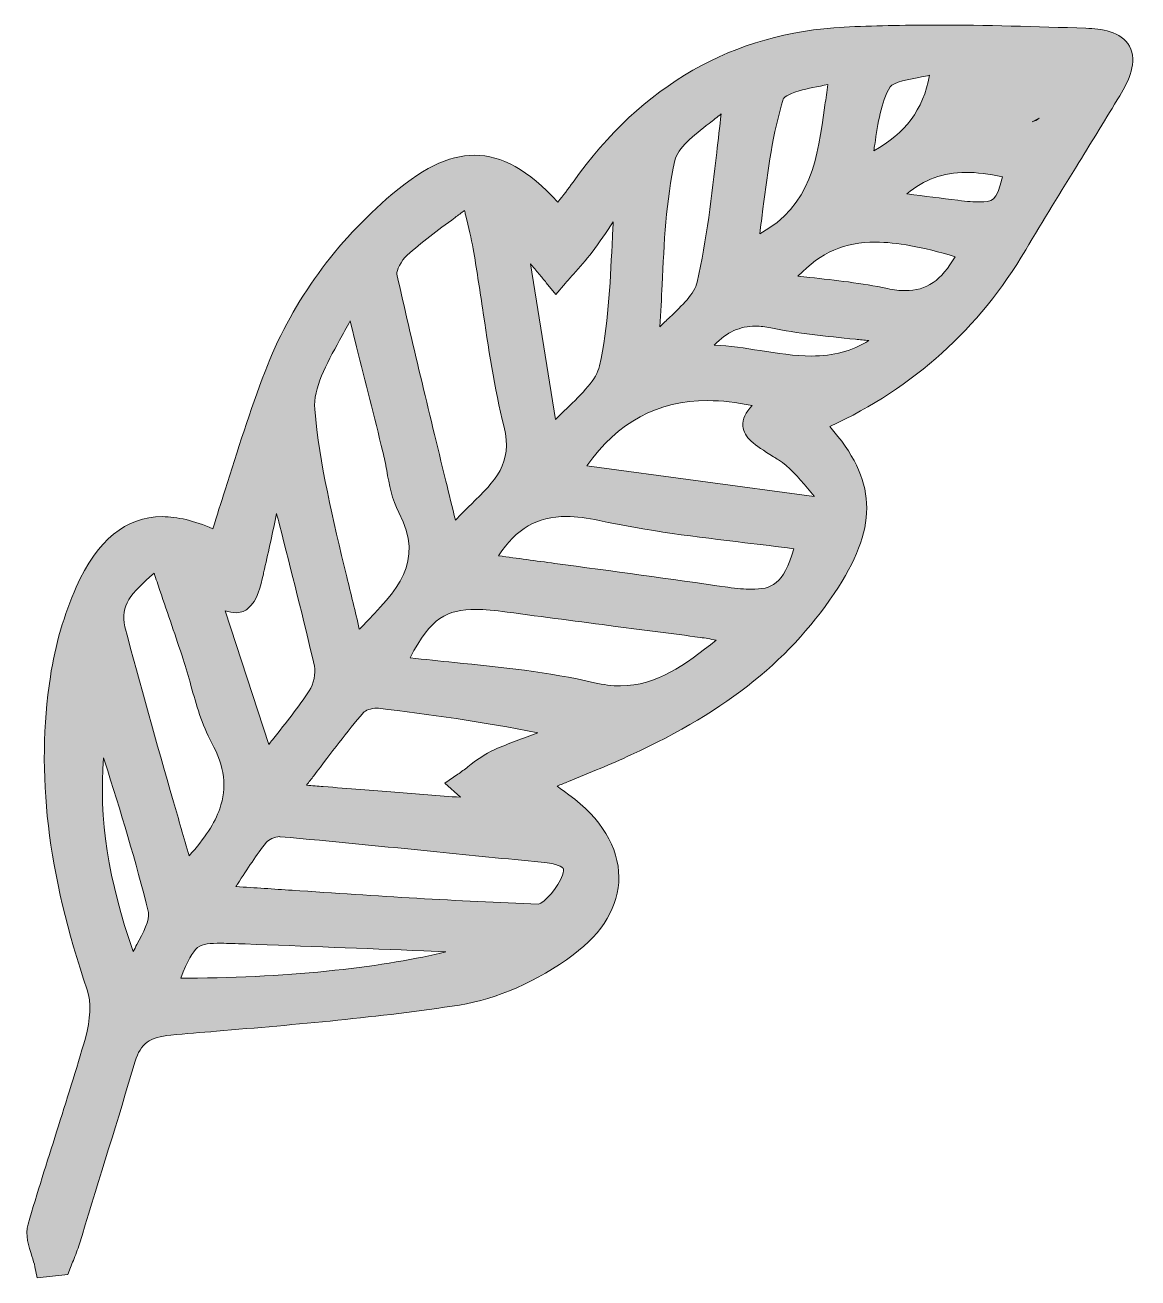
# Model space of a CAD drawing. Header units: inches. Extents: x 792 to 7891, y -1099 to 2748.
# Drawn here: x 3858 to 4744, y -1099 to -101 of the extents above; entities that cross this region are included whole.
import ezdxf

# ---------------------------------------------------------------- set-up
doc = ezdxf.new("R2010")
doc.units = ezdxf.units.IN
doc.header["$MEASUREMENT"] = 0
doc.layers.add('Layer 1', color=7, linetype='Continuous')

# ---------------------------------------------------------------- blocks, each defined once
blk = doc.blocks.new('block 4')
at = {"layer": 'Layer 1', "lineweight": 0}
for points, knots in [([(4737.33, -118.36), (4730.74, -106.24), (4714.37, -104.36), (4702.62, -103.99), (4663.49, -102.74), (4623.02, -101.45), (4582.96, -101.45), (4556.56, -101.45), (4532.76, -102), (4510.21, -103.13), (4421.92, -107.56), (4349.27, -149.04), (4294.27, -226.39), (4290.47, -231.74), (4286.47, -236.9), (4282.24, -242.33), (4258.24, -216.64), (4237.47, -205.06), (4215.88, -205.06), (4194.89, -205.06), (4173.29, -215.8), (4145.85, -239.88), (4101.7, -278.61), (4069.13, -324.83), (4049.03, -377.27), (4037.14, -408.27), (4027.02, -440.4), (4017.24, -471.46), (4014.05, -481.6), (4010.78, -491.99), (4007.45, -502.3), (3992.53, -495.86), (3979.29, -492.69), (3967.22, -492.69), (3938.18, -492.69), (3915.78, -511.07), (3898.74, -548.86), (3889.1, -570.24), (3881.98, -594.86), (3878.15, -620.07), (3866.47, -697.02), (3875.79, -776.23), (3907.46, -869.35), (3910.69, -878.86), (3910.16, -893.18), (3906.02, -907.61), (3898.88, -932.55), (3890.87, -957.77), (3883.12, -982.15), (3875.48, -1006.17), (3867.59, -1030.99), (3860.49, -1055.68), (3857.98, -1064.43), (3860.87, -1073.34), (3863.42, -1081.2), (3864.4, -1084.23), (3865.34, -1087.11), (3865.88, -1089.68), (3865.88, -1089.68), (3867.75, -1098.55), (3867.75, -1098.55), (3867.75, -1098.55), (3892.05, -1095.86), (3892.05, -1095.86), (3892.05, -1095.86), (3894.23, -1090.17), (3894.23, -1090.17), (3894.94, -1088.31), (3895.69, -1086.46), (3896.43, -1084.61), (3898.14, -1080.37), (3899.91, -1076), (3901.34, -1071.37), (3901.34, -1071.37), (3903.35, -1064.85), (3903.35, -1064.85), (3917.33, -1019.42), (3931.79, -972.45), (3945.69, -926.13), (3949.87, -912.19), (3957.28, -906.74), (3974, -905.29), (3986.1, -904.24), (3998.21, -903.2), (4010.32, -902.18), (4073.94, -896.81), (4139.73, -891.25), (4203.93, -881.36), (4233.42, -876.8), (4265.54, -862.61), (4294.38, -841.39), (4318.22, -823.85), (4330.8, -802.49), (4330.75, -779.63), (4330.7, -755.96), (4316.57, -732.64), (4290.97, -713.99), (4287.89, -711.74), (4284.8, -709.49), (4281.6, -707.17), (4284.62, -705.92), (4287.61, -704.69), (4290.57, -703.49), (4307.89, -696.38), (4324.26, -689.68), (4340.37, -682.32), (4417.05, -647.35), (4469.53, -604.87), (4505.52, -548.68), (4537.38, -498.95), (4535.9, -463.2), (4498.62, -421), (4566.08, -389.64), (4617.23, -343.52), (4654.68, -280.37), (4668.48, -257.11), (4682.94, -233.64), (4696.93, -210.96), (4707.67, -193.55), (4718.78, -175.54), (4729.53, -157.68), (4736.68, -145.83), (4744.02, -130.64), (4737.33, -118.36)], [0, 0, 0, 0, 1, 1, 1, 2, 2, 2, 3, 3, 3, 4, 4, 4, 5, 5, 5, 6, 6, 6, 7, 7, 7, 8, 8, 8, 9, 9, 9, 10, 10, 10, 11, 11, 11, 12, 12, 12, 13, 13, 13, 14, 14, 14, 15, 15, 15, 16, 16, 16, 17, 17, 17, 18, 18, 18, 19, 19, 19, 20, 20, 20, 21, 21, 21, 22, 22, 22, 23, 23, 23, 24, 24, 24, 25, 25, 25, 26, 26, 26, 27, 27, 27, 28, 28, 28, 29, 29, 29, 30, 30, 30, 31, 31, 31, 32, 32, 32, 33, 33, 33, 34, 34, 34, 35, 35, 35, 36, 36, 36, 37, 37, 37, 38, 38, 38, 39, 39, 39, 40, 40, 40, 41, 41, 41, 41]), ([(4494.85, -165.12), (4489.03, -207.8), (4483.91, -245.26), (4442.91, -267.57), (4443.81, -260.88), (4444.65, -254.26), (4445.47, -247.76), (4449.42, -216.67), (4453.14, -187.29), (4461.9, -159.75), (4462.12, -159.43), (4464.21, -156.81), (4474.36, -153.81), (4481.14, -151.81), (4489.14, -150.3), (4497.16, -148.88), (4496.33, -154.35), (4495.58, -159.79), (4494.85, -165.12)], [0, 0, 0, 0, 1, 1, 1, 2, 2, 2, 3, 3, 3, 4, 4, 4, 5, 5, 5, 6, 6, 6, 6]), ([(4534.46, -196.43), (4537.03, -179.23), (4539.46, -162.98), (4546.67, -150.68), (4548.82, -146.99), (4562.66, -144.39), (4571.82, -142.67), (4573.93, -142.27), (4576.06, -141.87), (4578.19, -141.45), (4572.72, -169.11), (4558.99, -187.69), (4533.71, -201.45), (4533.97, -199.76), (4534.22, -198.1), (4534.46, -196.43)], [0, 0, 0, 0, 1, 1, 1, 2, 2, 2, 3, 3, 3, 4, 4, 4, 5, 5, 5, 5]), ([(4365.2, -308.17), (4366.72, -275.2), (4368.29, -241.12), (4375.32, -209.26), (4377.5, -199.38), (4390.31, -189.36), (4402.69, -179.68), (4405.87, -177.2), (4409.09, -174.68), (4412.23, -172.1), (4410.96, -182.42), (4409.79, -192.77), (4408.64, -202.87), (4404.77, -237.05), (4400.76, -272.37), (4393.11, -305.99), (4391, -315.27), (4380.98, -324.77), (4371.29, -333.95), (4368.69, -336.43), (4366.03, -338.93), (4363.46, -341.5), (4364.17, -330.33), (4364.69, -319.1), (4365.2, -308.17)], [0, 0, 0, 0, 1, 1, 1, 2, 2, 2, 3, 3, 3, 4, 4, 4, 5, 5, 5, 6, 6, 6, 7, 7, 7, 8, 8, 8, 8]), ([(4665.43, -175.6), (4663.62, -177.1), (4661.71, -178), (4659.75, -178.55), (4659.75, -178.55), (4665.43, -175.6), (4665.43, -175.6)], [0, 0, 0, 0, 1, 1, 1, 2, 2, 2, 2]), ([(4617.86, -242.27), (4617.86, -242.27), (4617.79, -242.27), (4617.79, -242.27), (4613.66, -242.27), (4608.38, -241.86), (4600.67, -240.93), (4587.43, -239.31), (4574.24, -237.64), (4560.28, -235.88), (4560.2, -235.87), (4560.11, -235.86), (4560.03, -235.86), (4573.62, -224.23), (4588.94, -218.7), (4607.18, -218.7), (4615.7, -218.7), (4625.08, -219.86), (4636.2, -222.3), (4631.39, -242.24), (4627.82, -242.27), (4617.86, -242.27)], [0, 0, 0, 0, 1, 1, 1, 2, 2, 2, 3, 3, 3, 4, 4, 4, 5, 5, 5, 6, 6, 6, 7, 7, 7, 7]), ([(4162.21, -284.64), (4173.56, -274.49), (4185.96, -265.29), (4200.32, -254.62), (4202.79, -252.8), (4205.29, -250.93), (4207.84, -249.04), (4208.14, -250.24), (4208.43, -251.4), (4208.71, -252.54), (4211.27, -262.95), (4213.3, -271.18), (4214.73, -279.45), (4217.43, -295.05), (4219.83, -311.07), (4222.15, -326.55), (4226.82, -357.77), (4231.65, -390.06), (4239.31, -421.35), (4246.41, -450.36), (4232.46, -464.01), (4213.16, -482.9), (4208.98, -486.99), (4204.74, -491.14), (4200.61, -495.57), (4198.06, -485.06), (4195.53, -474.68), (4193.02, -464.39), (4179.15, -407.42), (4166.05, -353.58), (4154, -299.67), (4153.61, -297.12), (4157.44, -288.9), (4162.21, -284.64)], [0, 0, 0, 0, 1, 1, 1, 2, 2, 2, 3, 3, 3, 4, 4, 4, 5, 5, 5, 6, 6, 6, 7, 7, 7, 8, 8, 8, 9, 9, 9, 10, 10, 10, 11, 11, 11, 11]), ([(4325.34, -276.3), (4323.78, -308.38), (4322.17, -341.55), (4315.43, -372.61), (4313.06, -383.49), (4301.81, -394.43), (4288.79, -407.08), (4286.09, -409.7), (4283.25, -412.46), (4280.35, -415.36), (4280.35, -415.36), (4260.4, -291.39), (4260.4, -291.39), (4262.62, -294.13), (4264.87, -296.82), (4267.08, -299.48), (4269.05, -301.82), (4271.01, -304.18), (4272.95, -306.56), (4272.95, -306.56), (4280.45, -315.77), (4280.45, -315.77), (4280.45, -315.77), (4288.25, -306.81), (4288.25, -306.81), (4290.33, -304.43), (4292.53, -302), (4294.66, -299.65), (4299.65, -294.17), (4304.81, -288.49), (4309.41, -282.23), (4315.23, -274.32), (4320.82, -266.18), (4326.26, -258.14), (4325.93, -264.24), (4325.63, -270.32), (4325.34, -276.3)], [0, 0, 0, 0, 1, 1, 1, 2, 2, 2, 3, 3, 3, 4, 4, 4, 5, 5, 5, 6, 6, 6, 7, 7, 7, 8, 8, 8, 9, 9, 9, 10, 10, 10, 11, 11, 11, 12, 12, 12, 12]), ([(4482.75, -302.3), (4479.65, -301.98), (4476.51, -301.62), (4473.36, -301.27), (4491.97, -282.02), (4510.39, -274.21), (4535.17, -274.21), (4551.9, -274.21), (4572.21, -277.93), (4598.48, -285.82), (4587.77, -304.63), (4575.5, -312.83), (4558.77, -312.83), (4554.42, -312.83), (4549.65, -312.29), (4544.58, -311.19), (4524.24, -306.81), (4503.15, -304.52), (4482.75, -302.3)], [0, 0, 0, 0, 1, 1, 1, 2, 2, 2, 3, 3, 3, 4, 4, 4, 5, 5, 5, 6, 6, 6, 6]), ([(4125.73, -580.65), (4125.19, -581.2), (4124.66, -581.75), (4124.12, -582.3), (4120.86, -568.14), (4117.49, -554.26), (4114.21, -540.7), (4103.02, -494.55), (4092.45, -450.96), (4088.62, -407.02), (4087.2, -390.68), (4098, -371.15), (4108.45, -352.29), (4111.25, -347.23), (4114.1, -342.08), (4116.78, -336.89), (4116.78, -336.89), (4121.98, -357.61), (4121.98, -357.61), (4128.97, -385.45), (4135.96, -413.3), (4142.92, -441.15), (4144.09, -445.83), (4144.97, -450.68), (4145.9, -455.82), (4147.95, -467.13), (4150.08, -478.83), (4155.57, -489.46), (4176.08, -529.18), (4154.96, -550.76), (4125.73, -580.65)], [0, 0, 0, 0, 1, 1, 1, 2, 2, 2, 3, 3, 3, 4, 4, 4, 5, 5, 5, 6, 6, 6, 7, 7, 7, 8, 8, 8, 9, 9, 9, 10, 10, 10, 10]), ([(4451.63, -342.44), (4473.28, -346.9), (4495.5, -349.12), (4519.02, -351.49), (4522.56, -351.83), (4526.14, -352.19), (4529.77, -352.56), (4516.43, -360.99), (4501.73, -364.86), (4484.15, -364.86), (4470.79, -364.86), (4456.83, -362.65), (4443.32, -360.51), (4431.32, -358.61), (4418.97, -356.67), (4406.66, -356.15), (4417.04, -345.55), (4427.15, -341.13), (4439.56, -341.13), (4443.33, -341.13), (4447.39, -341.57), (4451.63, -342.44)], [0, 0, 0, 0, 1, 1, 1, 2, 2, 2, 3, 3, 3, 4, 4, 4, 5, 5, 5, 6, 6, 6, 7, 7, 7, 7]), ([(4486.24, -476.55), (4486.24, -476.55), (4305.28, -452.3), (4305.28, -452.3), (4329.95, -417.36), (4361.57, -400.33), (4401.55, -400.33), (4412.57, -400.33), (4424.39, -401.65), (4436.85, -404.25), (4431.52, -409.96), (4429, -414.63), (4429.51, -420.61), (4430.33, -430.14), (4438.19, -435.11), (4453.85, -444.99), (4455.14, -445.8), (4456.5, -446.67), (4457.92, -447.56), (4466.36, -452.92), (4473.47, -461.26), (4480.99, -470.11), (4482.75, -472.18), (4484.54, -474.27), (4486.37, -476.36), (4486.37, -476.36), (4486.24, -476.55), (4486.24, -476.55)], [0, 0, 0, 0, 1, 1, 1, 2, 2, 2, 3, 3, 3, 4, 4, 4, 5, 5, 5, 6, 6, 6, 7, 7, 7, 8, 8, 8, 9, 9, 9, 9]), ([(4035.34, -565.88), (4043.24, -559.11), (4045.61, -548.11), (4047.7, -538.43), (4048, -537.05), (4048.29, -535.69), (4048.59, -534.38), (4052.01, -519.68), (4055.18, -504.76), (4058.25, -490.13), (4059.02, -493.15), (4059.8, -496.18), (4060.57, -499.2), (4069.97, -536.04), (4079.7, -574.12), (4088.34, -611.74), (4089.59, -617.15), (4087.72, -625.94), (4084.18, -631.32), (4075.68, -644.21), (4066.11, -656.25), (4055.02, -670.2), (4054.03, -671.45), (4053.02, -672.73), (4052.01, -673.99), (4052.01, -673.99), (4017.23, -567.55), (4017.23, -567.55), (4020.35, -568.5), (4023.25, -569.12), (4025.99, -569.12), (4030.59, -569.12), (4033.61, -567.36), (4035.34, -565.88)], [0, 0, 0, 0, 1, 1, 1, 2, 2, 2, 3, 3, 3, 4, 4, 4, 5, 5, 5, 6, 6, 6, 7, 7, 7, 8, 8, 8, 9, 9, 9, 10, 10, 10, 11, 11, 11, 11]), ([(4417.39, -548.85), (4371.69, -542.27), (4324.97, -535.98), (4279.78, -529.88), (4264.92, -527.88), (4250.01, -525.87), (4235.05, -523.85), (4248.95, -502.07), (4265.67, -492.58), (4289.11, -492.58), (4296.91, -492.58), (4305.43, -493.61), (4315.16, -495.74), (4353.41, -504.11), (4392.92, -508.85), (4431.12, -513.43), (4443.89, -514.95), (4456.99, -516.52), (4470, -518.23), (4461.63, -547.04), (4452.34, -550.45), (4436.17, -550.45), (4431.06, -550.45), (4424.92, -549.93), (4417.39, -548.85)], [0, 0, 0, 0, 1, 1, 1, 2, 2, 2, 3, 3, 3, 4, 4, 4, 5, 5, 5, 6, 6, 6, 7, 7, 7, 8, 8, 8, 8]), ([(3960.68, -537.67), (3962.28, -542.36), (3963.83, -546.93), (3965.36, -551.42), (3971.84, -570.45), (3977.96, -588.43), (3983.85, -606.07), (3986.12, -612.86), (3988.13, -620.07), (3990.08, -627.05), (3994.34, -642.33), (3998.75, -658.13), (4006.53, -672.49), (4016.86, -691.51), (4018.91, -708.25), (4012.97, -725.15), (4008.92, -736.68), (4001.38, -748.38), (3988.56, -762.74), (3984.4, -748.13), (3980.26, -733.71), (3976.22, -719.63), (3962.45, -671.64), (3949.44, -626.32), (3937.56, -580.26), (3933.24, -563.49), (3942.38, -553.67), (3960.68, -537.67)], [0, 0, 0, 0, 1, 1, 1, 2, 2, 2, 3, 3, 3, 4, 4, 4, 5, 5, 5, 6, 6, 6, 7, 7, 7, 8, 8, 8, 9, 9, 9, 9]), ([(4331.94, -627.36), (4325.37, -627.36), (4318.42, -626.5), (4311.27, -624.83), (4274.74, -616.3), (4236.67, -612.44), (4199.87, -608.73), (4188.28, -607.55), (4176.41, -606.36), (4164.59, -605), (4181.11, -572.74), (4193.76, -566.57), (4217.05, -566.57), (4223.78, -566.57), (4231.85, -567.24), (4241.73, -568.58), (4270.53, -572.51), (4299.83, -576.3), (4328.16, -579.98), (4350.26, -582.83), (4373.12, -585.79), (4395.57, -588.8), (4399.57, -589.32), (4403.65, -590.07), (4408.27, -591), (4383.09, -610.6), (4361.17, -627.36), (4331.95, -627.36), (4331.95, -627.36), (4331.95, -627.36), (4331.94, -627.36)], [0, 0, 0, 0, 1, 1, 1, 2, 2, 2, 3, 3, 3, 4, 4, 4, 5, 5, 5, 6, 6, 6, 7, 7, 7, 8, 8, 8, 9, 9, 9, 10, 10, 10, 10]), ([(4210.64, -691.69), (4207.87, -693.83), (4205.26, -695.86), (4202.61, -697.69), (4202.61, -697.69), (4192.26, -704.87), (4192.26, -704.87), (4192.26, -704.87), (4204.6, -716.02), (4204.6, -716.02), (4187.44, -714.74), (4169.8, -713.4), (4152.52, -712.05), (4134.34, -710.62), (4116.3, -709.15), (4095.4, -707.46), (4091.09, -707.11), (4086.68, -706.75), (4082.12, -706.38), (4084.07, -703.82), (4085.98, -701.31), (4087.87, -698.82), (4102.03, -680.18), (4114.26, -664.07), (4127.41, -648.52), (4128.6, -647.12), (4133.62, -645.05), (4138.13, -645.05), (4138.57, -645.05), (4138.97, -645.07), (4139.33, -645.11), (4179.34, -649.99), (4221.92, -655.76), (4266.23, -664.74), (4254.82, -668.83), (4243.29, -673.15), (4232.04, -677.95), (4223.95, -681.42), (4217.18, -686.64), (4210.64, -691.69)], [0, 0, 0, 0, 1, 1, 1, 2, 2, 2, 3, 3, 3, 4, 4, 4, 5, 5, 5, 6, 6, 6, 7, 7, 7, 8, 8, 8, 9, 9, 9, 10, 10, 10, 11, 11, 11, 12, 12, 12, 13, 13, 13, 13]), ([(3920.48, -684.55), (3920.82, -685.61), (3921.15, -686.67), (3921.48, -687.7), (3933.83, -726.88), (3946.59, -767.4), (3956.16, -807.77), (3957.54, -813.6), (3951.94, -824.05), (3946.99, -833.27), (3946.03, -835.07), (3945.06, -836.88), (3944.11, -838.71), (3924.36, -782.68), (3916.61, -732.6), (3920.48, -684.55)], [0, 0, 0, 0, 1, 1, 1, 2, 2, 2, 3, 3, 3, 4, 4, 4, 5, 5, 5, 5]), ([(4266.81, -801.01), (4202.31, -798.8), (4138.3, -794.54), (4070.53, -790.01), (4055.95, -789.04), (4041, -788.05), (4025.92, -787.05), (4026.35, -786.38), (4026.78, -785.71), (4027.22, -785.05), (4035.23, -772.61), (4042.16, -761.87), (4050.04, -751.96), (4051.66, -749.93), (4057, -747.36), (4060.71, -747.36), (4060.86, -747.36), (4061, -747.36), (4061.15, -747.38), (4102.69, -751.11), (4144.93, -755.36), (4185.77, -759.45), (4213.01, -762.18), (4241.18, -765.01), (4268.91, -767.67), (4282.59, -768.98), (4285.63, -771.49), (4286.3, -772.51), (4286.83, -773.33), (4286.65, -775.4), (4285.83, -777.93), (4282.63, -787.74), (4271.15, -800.13), (4266.81, -801.01)], [0, 0, 0, 0, 1, 1, 1, 2, 2, 2, 3, 3, 3, 4, 4, 4, 5, 5, 5, 6, 6, 6, 7, 7, 7, 8, 8, 8, 9, 9, 9, 10, 10, 10, 11, 11, 11, 11]), ([(4014.29, -832.21), (4019.53, -832.21), (4025.85, -832.45), (4033.18, -832.74), (4080.31, -834.52), (4127.45, -836.36), (4175.56, -838.24), (4175.56, -838.24), (4193.03, -838.92), (4193.03, -838.92), (4147.67, -850.49), (4071.12, -859.88), (3987.59, -859.88), (3985.69, -859.88), (3983.79, -859.87), (3981.89, -859.86), (3993.22, -832.2), (3995.82, -832.21), (4014.29, -832.21)], [0, 0, 0, 0, 1, 1, 1, 2, 2, 2, 3, 3, 3, 4, 4, 4, 5, 5, 5, 6, 6, 6, 6])]:
    blk.add_open_spline(points, degree=3, knots=knots, dxfattribs=at)

msp = doc.modelspace()

# ---------------------------------------------------------------- hatches: boundary and pattern name
at = {"layer": 'Layer 1', "true_color": 0xad1b2d}
h = msp.add_hatch(color=244, dxfattribs=at)
h.dxf.hatch_style = 2
edge = h.paths.add_edge_path()
edge.add_spline(control_points=[(4737.33, -118.36), (4730.74, -106.24), (4714.37, -104.36), (4702.62, -103.99), (4663.49, -102.74), (4623.02, -101.45), (4582.96, -101.45), (4556.56, -101.45), (4532.76, -102), (4510.21, -103.13), (4421.92, -107.56), (4349.27, -149.04), (4294.27, -226.39), (4290.47, -231.74), (4286.47, -236.9), (4282.24, -242.33), (4258.24, -216.64), (4237.47, -205.06), (4215.88, -205.06), (4194.89, -205.06), (4173.29, -215.8), (4145.85, -239.88), (4101.7, -278.61), (4069.13, -324.83), (4049.03, -377.27), (4037.14, -408.27), (4027.02, -440.4), (4017.24, -471.46), (4014.05, -481.6), (4010.78, -491.99), (4007.45, -502.3), (3992.53, -495.86), (3979.29, -492.69), (3967.22, -492.69), (3938.18, -492.69), (3915.78, -511.07), (3898.74, -548.86), (3889.1, -570.24), (3881.98, -594.86), (3878.15, -620.07), (3866.47, -697.02), (3875.79, -776.23), (3907.46, -869.35), (3910.69, -878.86), (3910.16, -893.18), (3906.02, -907.61), (3898.88, -932.55), (3890.87, -957.77), (3883.12, -982.15), (3875.48, -1006.17), (3867.59, -1030.99), (3860.49, -1055.68), (3857.98, -1064.43), (3860.87, -1073.34), (3863.42, -1081.2), (3864.4, -1084.23), (3865.34, -1087.11), (3865.88, -1089.68), (3865.88, -1089.68), (3867.75, -1098.55), (3867.75, -1098.55), (3867.75, -1098.55), (3892.05, -1095.86), (3892.05, -1095.86), (3892.05, -1095.86), (3894.23, -1090.17), (3894.23, -1090.17), (3894.94, -1088.31), (3895.69, -1086.46), (3896.43, -1084.61), (3898.14, -1080.37), (3899.91, -1076), (3901.34, -1071.37), (3901.34, -1071.37), (3903.35, -1064.85), (3903.35, -1064.85), (3917.33, -1019.42), (3931.79, -972.45), (3945.69, -926.13), (3949.87, -912.19), (3957.28, -906.74), (3974, -905.29), (3986.1, -904.24), (3998.21, -903.2), (4010.32, -902.18), (4073.94, -896.81), (4139.73, -891.25), (4203.93, -881.36), (4233.42, -876.8), (4265.54, -862.61), (4294.38, -841.39), (4318.22, -823.85), (4330.8, -802.49), (4330.75, -779.63), (4330.7, -755.96), (4316.57, -732.64), (4290.97, -713.99), (4287.89, -711.74), (4284.8, -709.49), (4281.6, -707.17), (4284.62, -705.92), (4287.61, -704.69), (4290.57, -703.49), (4307.89, -696.38), (4324.26, -689.68), (4340.37, -682.32), (4417.05, -647.35), (4469.53, -604.87), (4505.52, -548.68), (4537.38, -498.95), (4535.9, -463.2), (4498.62, -421), (4566.08, -389.64), (4617.23, -343.52), (4654.68, -280.37), (4668.48, -257.11), (4682.94, -233.64), (4696.93, -210.96), (4707.67, -193.55), (4718.78, -175.54), (4729.53, -157.68), (4736.68, -145.83), (4744.02, -130.64), (4737.33, -118.36)], knot_values=[0, 0, 0, 0, 1, 1, 1, 2, 2, 2, 3, 3, 3, 4, 4, 4, 5, 5, 5, 6, 6, 6, 7, 7, 7, 8, 8, 8, 9, 9, 9, 10, 10, 10, 11, 11, 11, 12, 12, 12, 13, 13, 13, 14, 14, 14, 15, 15, 15, 16, 16, 16, 17, 17, 17, 18, 18, 18, 19, 19, 19, 20, 20, 20, 21, 21, 21, 22, 22, 22, 23, 23, 23, 24, 24, 24, 25, 25, 25, 26, 26, 26, 27, 27, 27, 28, 28, 28, 29, 29, 29, 30, 30, 30, 31, 31, 31, 32, 32, 32, 33, 33, 33, 34, 34, 34, 35, 35, 35, 36, 36, 36, 37, 37, 37, 38, 38, 38, 39, 39, 39, 40, 40, 40, 41, 41, 41, 41], degree=3, periodic=1)
edge = h.paths.add_edge_path()
edge.add_spline(control_points=[(3920.48, -684.55), (3920.82, -685.61), (3921.15, -686.67), (3921.48, -687.7), (3933.83, -726.88), (3946.59, -767.4), (3956.16, -807.77), (3957.54, -813.6), (3951.94, -824.05), (3946.99, -833.27), (3946.03, -835.07), (3945.06, -836.88), (3944.11, -838.71), (3924.36, -782.68), (3916.61, -732.6), (3920.48, -684.55)], knot_values=[0, 0, 0, 0, 1, 1, 1, 2, 2, 2, 3, 3, 3, 4, 4, 4, 5, 5, 5, 5], degree=3, periodic=1)
edge = h.paths.add_edge_path()
edge.add_spline(control_points=[(3960.68, -537.67), (3962.28, -542.36), (3963.83, -546.93), (3965.36, -551.42), (3971.84, -570.45), (3977.96, -588.43), (3983.85, -606.07), (3986.12, -612.86), (3988.13, -620.07), (3990.08, -627.05), (3994.34, -642.33), (3998.75, -658.13), (4006.53, -672.49), (4016.86, -691.51), (4018.91, -708.25), (4012.97, -725.15), (4008.92, -736.68), (4001.38, -748.38), (3988.56, -762.74), (3984.4, -748.13), (3980.26, -733.71), (3976.22, -719.63), (3962.45, -671.64), (3949.44, -626.32), (3937.56, -580.26), (3933.24, -563.49), (3942.38, -553.67), (3960.68, -537.67)], knot_values=[0, 0, 0, 0, 1, 1, 1, 2, 2, 2, 3, 3, 3, 4, 4, 4, 5, 5, 5, 6, 6, 6, 7, 7, 7, 8, 8, 8, 9, 9, 9, 9], degree=3, periodic=1)
edge = h.paths.add_edge_path()
edge.add_spline(control_points=[(4035.34, -565.88), (4043.24, -559.11), (4045.61, -548.11), (4047.7, -538.43), (4048, -537.05), (4048.29, -535.69), (4048.59, -534.38), (4052.01, -519.68), (4055.18, -504.76), (4058.25, -490.13), (4059.02, -493.15), (4059.8, -496.18), (4060.57, -499.2), (4069.97, -536.04), (4079.7, -574.12), (4088.34, -611.74), (4089.59, -617.15), (4087.72, -625.94), (4084.18, -631.32), (4075.68, -644.21), (4066.11, -656.25), (4055.02, -670.2), (4054.03, -671.45), (4053.02, -672.73), (4052.01, -673.99), (4052.01, -673.99), (4017.23, -567.55), (4017.23, -567.55), (4020.35, -568.5), (4023.25, -569.12), (4025.99, -569.12), (4030.59, -569.12), (4033.61, -567.36), (4035.34, -565.88)], knot_values=[0, 0, 0, 0, 1, 1, 1, 2, 2, 2, 3, 3, 3, 4, 4, 4, 5, 5, 5, 6, 6, 6, 7, 7, 7, 8, 8, 8, 9, 9, 9, 10, 10, 10, 11, 11, 11, 11], degree=3, periodic=1)
edge = h.paths.add_edge_path()
edge.add_spline(control_points=[(4162.21, -284.64), (4173.56, -274.49), (4185.96, -265.29), (4200.32, -254.62), (4202.79, -252.8), (4205.29, -250.93), (4207.84, -249.04), (4208.14, -250.24), (4208.43, -251.4), (4208.71, -252.54), (4211.27, -262.95), (4213.3, -271.18), (4214.73, -279.45), (4217.43, -295.05), (4219.83, -311.07), (4222.15, -326.55), (4226.82, -357.77), (4231.65, -390.06), (4239.31, -421.35), (4246.41, -450.36), (4232.46, -464.01), (4213.16, -482.9), (4208.98, -486.99), (4204.74, -491.14), (4200.61, -495.57), (4198.06, -485.06), (4195.53, -474.68), (4193.02, -464.39), (4179.15, -407.42), (4166.05, -353.58), (4154, -299.67), (4153.61, -297.12), (4157.44, -288.9), (4162.21, -284.64)], knot_values=[0, 0, 0, 0, 1, 1, 1, 2, 2, 2, 3, 3, 3, 4, 4, 4, 5, 5, 5, 6, 6, 6, 7, 7, 7, 8, 8, 8, 9, 9, 9, 10, 10, 10, 11, 11, 11, 11], degree=3, periodic=1)
edge = h.paths.add_edge_path()
edge.add_spline(control_points=[(4210.64, -691.69), (4207.87, -693.83), (4205.26, -695.86), (4202.61, -697.69), (4202.61, -697.69), (4192.26, -704.87), (4192.26, -704.87), (4192.26, -704.87), (4204.6, -716.02), (4204.6, -716.02), (4187.44, -714.74), (4169.8, -713.4), (4152.52, -712.05), (4134.34, -710.62), (4116.3, -709.15), (4095.4, -707.46), (4091.09, -707.11), (4086.68, -706.75), (4082.12, -706.38), (4084.07, -703.82), (4085.98, -701.31), (4087.87, -698.82), (4102.03, -680.18), (4114.26, -664.07), (4127.41, -648.52), (4128.6, -647.12), (4133.62, -645.05), (4138.13, -645.05), (4138.57, -645.05), (4138.97, -645.07), (4139.33, -645.11), (4179.34, -649.99), (4221.92, -655.76), (4266.23, -664.74), (4254.82, -668.83), (4243.29, -673.15), (4232.04, -677.95), (4223.95, -681.42), (4217.18, -686.64), (4210.64, -691.69)], knot_values=[0, 0, 0, 0, 1, 1, 1, 2, 2, 2, 3, 3, 3, 4, 4, 4, 5, 5, 5, 6, 6, 6, 7, 7, 7, 8, 8, 8, 9, 9, 9, 10, 10, 10, 11, 11, 11, 12, 12, 12, 13, 13, 13, 13], degree=3, periodic=1)
edge = h.paths.add_edge_path()
edge.add_spline(control_points=[(4325.34, -276.3), (4323.78, -308.38), (4322.17, -341.55), (4315.43, -372.61), (4313.06, -383.49), (4301.81, -394.43), (4288.79, -407.08), (4286.09, -409.7), (4283.25, -412.46), (4280.35, -415.36), (4280.35, -415.36), (4260.4, -291.39), (4260.4, -291.39), (4262.62, -294.13), (4264.87, -296.82), (4267.08, -299.48), (4269.05, -301.82), (4271.01, -304.18), (4272.95, -306.56), (4272.95, -306.56), (4280.45, -315.77), (4280.45, -315.77), (4280.45, -315.77), (4288.25, -306.81), (4288.25, -306.81), (4290.33, -304.43), (4292.53, -302), (4294.66, -299.65), (4299.65, -294.17), (4304.81, -288.49), (4309.41, -282.23), (4315.23, -274.32), (4320.82, -266.18), (4326.26, -258.14), (4325.93, -264.24), (4325.63, -270.32), (4325.34, -276.3)], knot_values=[0, 0, 0, 0, 1, 1, 1, 2, 2, 2, 3, 3, 3, 4, 4, 4, 5, 5, 5, 6, 6, 6, 7, 7, 7, 8, 8, 8, 9, 9, 9, 10, 10, 10, 11, 11, 11, 12, 12, 12, 12], degree=3, periodic=1)
edge = h.paths.add_edge_path()
edge.add_spline(control_points=[(4125.73, -580.65), (4125.19, -581.2), (4124.66, -581.75), (4124.12, -582.3), (4120.86, -568.14), (4117.49, -554.26), (4114.21, -540.7), (4103.02, -494.55), (4092.45, -450.96), (4088.62, -407.02), (4087.2, -390.68), (4098, -371.15), (4108.45, -352.29), (4111.25, -347.23), (4114.1, -342.08), (4116.78, -336.89), (4116.78, -336.89), (4121.98, -357.61), (4121.98, -357.61), (4128.97, -385.45), (4135.96, -413.3), (4142.92, -441.15), (4144.09, -445.83), (4144.97, -450.68), (4145.9, -455.82), (4147.95, -467.13), (4150.08, -478.83), (4155.57, -489.46), (4176.08, -529.18), (4154.96, -550.76), (4125.73, -580.65)], knot_values=[0, 0, 0, 0, 1, 1, 1, 2, 2, 2, 3, 3, 3, 4, 4, 4, 5, 5, 5, 6, 6, 6, 7, 7, 7, 8, 8, 8, 9, 9, 9, 10, 10, 10, 10], degree=3, periodic=1)
edge = h.paths.add_edge_path()
edge.add_spline(control_points=[(4014.29, -832.21), (4019.53, -832.21), (4025.85, -832.45), (4033.18, -832.74), (4080.31, -834.52), (4127.45, -836.36), (4175.56, -838.24), (4175.56, -838.24), (4193.03, -838.92), (4193.03, -838.92), (4147.67, -850.49), (4071.12, -859.88), (3987.59, -859.88), (3985.69, -859.88), (3983.79, -859.87), (3981.89, -859.86), (3993.22, -832.2), (3995.82, -832.21), (4014.29, -832.21)], knot_values=[0, 0, 0, 0, 1, 1, 1, 2, 2, 2, 3, 3, 3, 4, 4, 4, 5, 5, 5, 6, 6, 6, 6], degree=3, periodic=1)
edge = h.paths.add_edge_path()
edge.add_spline(control_points=[(4266.81, -801.01), (4202.31, -798.8), (4138.3, -794.54), (4070.53, -790.01), (4055.95, -789.04), (4041, -788.05), (4025.92, -787.05), (4026.35, -786.38), (4026.78, -785.71), (4027.22, -785.05), (4035.23, -772.61), (4042.16, -761.87), (4050.04, -751.96), (4051.66, -749.93), (4057, -747.36), (4060.71, -747.36), (4060.86, -747.36), (4061, -747.36), (4061.15, -747.38), (4102.69, -751.11), (4144.93, -755.36), (4185.77, -759.45), (4213.01, -762.18), (4241.18, -765.01), (4268.91, -767.67), (4282.59, -768.98), (4285.63, -771.49), (4286.3, -772.51), (4286.83, -773.33), (4286.65, -775.4), (4285.83, -777.93), (4282.63, -787.74), (4271.15, -800.13), (4266.81, -801.01)], knot_values=[0, 0, 0, 0, 1, 1, 1, 2, 2, 2, 3, 3, 3, 4, 4, 4, 5, 5, 5, 6, 6, 6, 7, 7, 7, 8, 8, 8, 9, 9, 9, 10, 10, 10, 11, 11, 11, 11], degree=3, periodic=1)
edge = h.paths.add_edge_path()
edge.add_spline(control_points=[(4331.94, -627.36), (4325.37, -627.36), (4318.42, -626.5), (4311.27, -624.83), (4274.74, -616.3), (4236.67, -612.44), (4199.87, -608.73), (4188.28, -607.55), (4176.41, -606.36), (4164.59, -605), (4181.11, -572.74), (4193.76, -566.57), (4217.05, -566.57), (4223.78, -566.57), (4231.85, -567.24), (4241.73, -568.58), (4270.53, -572.51), (4299.83, -576.3), (4328.16, -579.98), (4350.26, -582.83), (4373.12, -585.79), (4395.57, -588.8), (4399.57, -589.32), (4403.65, -590.07), (4408.27, -591), (4383.09, -610.6), (4361.17, -627.36), (4331.95, -627.36), (4331.95, -627.36), (4331.95, -627.36), (4331.94, -627.36)], knot_values=[0, 0, 0, 0, 1, 1, 1, 2, 2, 2, 3, 3, 3, 4, 4, 4, 5, 5, 5, 6, 6, 6, 7, 7, 7, 8, 8, 8, 9, 9, 9, 10, 10, 10, 10], degree=3, periodic=1)
edge = h.paths.add_edge_path()
edge.add_spline(control_points=[(4417.39, -548.85), (4371.69, -542.27), (4324.97, -535.98), (4279.78, -529.88), (4264.92, -527.88), (4250.01, -525.87), (4235.05, -523.85), (4248.95, -502.07), (4265.67, -492.58), (4289.11, -492.58), (4296.91, -492.58), (4305.43, -493.61), (4315.16, -495.74), (4353.41, -504.11), (4392.92, -508.85), (4431.12, -513.43), (4443.89, -514.95), (4456.99, -516.52), (4470, -518.23), (4461.63, -547.04), (4452.34, -550.45), (4436.17, -550.45), (4431.06, -550.45), (4424.92, -549.93), (4417.39, -548.85)], knot_values=[0, 0, 0, 0, 1, 1, 1, 2, 2, 2, 3, 3, 3, 4, 4, 4, 5, 5, 5, 6, 6, 6, 7, 7, 7, 8, 8, 8, 8], degree=3, periodic=1)
edge = h.paths.add_edge_path()
edge.add_spline(control_points=[(4486.24, -476.55), (4486.24, -476.55), (4305.28, -452.3), (4305.28, -452.3), (4329.95, -417.36), (4361.57, -400.33), (4401.55, -400.33), (4412.57, -400.33), (4424.39, -401.65), (4436.85, -404.25), (4431.52, -409.96), (4429, -414.63), (4429.51, -420.61), (4430.33, -430.14), (4438.19, -435.11), (4453.85, -444.99), (4455.14, -445.8), (4456.5, -446.67), (4457.92, -447.56), (4466.36, -452.92), (4473.47, -461.26), (4480.99, -470.11), (4482.75, -472.18), (4484.54, -474.27), (4486.37, -476.36), (4486.37, -476.36), (4486.24, -476.55), (4486.24, -476.55)], knot_values=[0, 0, 0, 0, 1, 1, 1, 2, 2, 2, 3, 3, 3, 4, 4, 4, 5, 5, 5, 6, 6, 6, 7, 7, 7, 8, 8, 8, 9, 9, 9, 9], degree=3, periodic=1)
edge = h.paths.add_edge_path()
edge.add_spline(control_points=[(4451.63, -342.44), (4473.28, -346.9), (4495.5, -349.12), (4519.02, -351.49), (4522.56, -351.83), (4526.14, -352.19), (4529.77, -352.56), (4516.43, -360.99), (4501.73, -364.86), (4484.15, -364.86), (4470.79, -364.86), (4456.83, -362.65), (4443.32, -360.51), (4431.32, -358.61), (4418.97, -356.67), (4406.66, -356.15), (4417.04, -345.55), (4427.15, -341.13), (4439.56, -341.13), (4443.33, -341.13), (4447.39, -341.57), (4451.63, -342.44)], knot_values=[0, 0, 0, 0, 1, 1, 1, 2, 2, 2, 3, 3, 3, 4, 4, 4, 5, 5, 5, 6, 6, 6, 7, 7, 7, 7], degree=3, periodic=1)
edge = h.paths.add_edge_path()
edge.add_spline(control_points=[(4494.85, -165.12), (4489.03, -207.8), (4483.91, -245.26), (4442.91, -267.57), (4443.81, -260.88), (4444.65, -254.26), (4445.47, -247.76), (4449.42, -216.67), (4453.14, -187.29), (4461.9, -159.75), (4462.12, -159.43), (4464.21, -156.81), (4474.36, -153.81), (4481.14, -151.81), (4489.14, -150.3), (4497.16, -148.88), (4496.33, -154.35), (4495.58, -159.79), (4494.85, -165.12)], knot_values=[0, 0, 0, 0, 1, 1, 1, 2, 2, 2, 3, 3, 3, 4, 4, 4, 5, 5, 5, 6, 6, 6, 6], degree=3, periodic=1)
edge = h.paths.add_edge_path()
edge.add_spline(control_points=[(4365.2, -308.17), (4366.72, -275.2), (4368.29, -241.12), (4375.32, -209.26), (4377.5, -199.38), (4390.31, -189.36), (4402.69, -179.68), (4405.87, -177.2), (4409.09, -174.68), (4412.23, -172.1), (4410.96, -182.42), (4409.79, -192.77), (4408.64, -202.87), (4404.77, -237.05), (4400.76, -272.37), (4393.11, -305.99), (4391, -315.27), (4380.98, -324.77), (4371.29, -333.95), (4368.69, -336.43), (4366.03, -338.93), (4363.46, -341.5), (4364.17, -330.33), (4364.69, -319.1), (4365.2, -308.17)], knot_values=[0, 0, 0, 0, 1, 1, 1, 2, 2, 2, 3, 3, 3, 4, 4, 4, 5, 5, 5, 6, 6, 6, 7, 7, 7, 8, 8, 8, 8], degree=3, periodic=1)
edge = h.paths.add_edge_path()
edge.add_spline(control_points=[(4482.75, -302.3), (4479.65, -301.98), (4476.51, -301.62), (4473.36, -301.27), (4491.97, -282.02), (4510.39, -274.21), (4535.17, -274.21), (4551.9, -274.21), (4572.21, -277.93), (4598.48, -285.82), (4587.77, -304.63), (4575.5, -312.83), (4558.77, -312.83), (4554.42, -312.83), (4549.65, -312.29), (4544.58, -311.19), (4524.24, -306.81), (4503.15, -304.52), (4482.75, -302.3)], knot_values=[0, 0, 0, 0, 1, 1, 1, 2, 2, 2, 3, 3, 3, 4, 4, 4, 5, 5, 5, 6, 6, 6, 6], degree=3, periodic=1)
edge = h.paths.add_edge_path()
edge.add_spline(control_points=[(4534.46, -196.43), (4537.03, -179.23), (4539.46, -162.98), (4546.67, -150.68), (4548.82, -146.99), (4562.66, -144.39), (4571.82, -142.67), (4573.93, -142.27), (4576.06, -141.87), (4578.19, -141.45), (4572.72, -169.11), (4558.99, -187.69), (4533.71, -201.45), (4533.97, -199.76), (4534.22, -198.1), (4534.46, -196.43)], knot_values=[0, 0, 0, 0, 1, 1, 1, 2, 2, 2, 3, 3, 3, 4, 4, 4, 5, 5, 5, 5], degree=3, periodic=1)
edge = h.paths.add_edge_path()
edge.add_spline(control_points=[(4617.86, -242.27), (4617.86, -242.27), (4617.79, -242.27), (4617.79, -242.27), (4613.66, -242.27), (4608.38, -241.86), (4600.67, -240.93), (4587.43, -239.31), (4574.24, -237.64), (4560.28, -235.88), (4560.2, -235.87), (4560.11, -235.86), (4560.03, -235.86), (4573.62, -224.23), (4588.94, -218.7), (4607.18, -218.7), (4615.7, -218.7), (4625.08, -219.86), (4636.2, -222.3), (4631.39, -242.24), (4627.82, -242.27), (4617.86, -242.27)], knot_values=[0, 0, 0, 0, 1, 1, 1, 2, 2, 2, 3, 3, 3, 4, 4, 4, 5, 5, 5, 6, 6, 6, 7, 7, 7, 7], degree=3, periodic=1)
edge = h.paths.add_edge_path()
edge.add_spline(control_points=[(4665.43, -175.6), (4663.62, -177.1), (4661.71, -178), (4659.75, -178.55), (4659.75, -178.55), (4665.43, -175.6), (4665.43, -175.6)], knot_values=[0, 0, 0, 0, 1, 1, 1, 2, 2, 2, 2], degree=3, periodic=1)

# ---------------------------------------------------------------- block references
at = {"layer": 'Layer 1'}
msp.add_blockref('block 4', (0, 0), dxfattribs=at)

doc.saveas('drawing.dxf')
